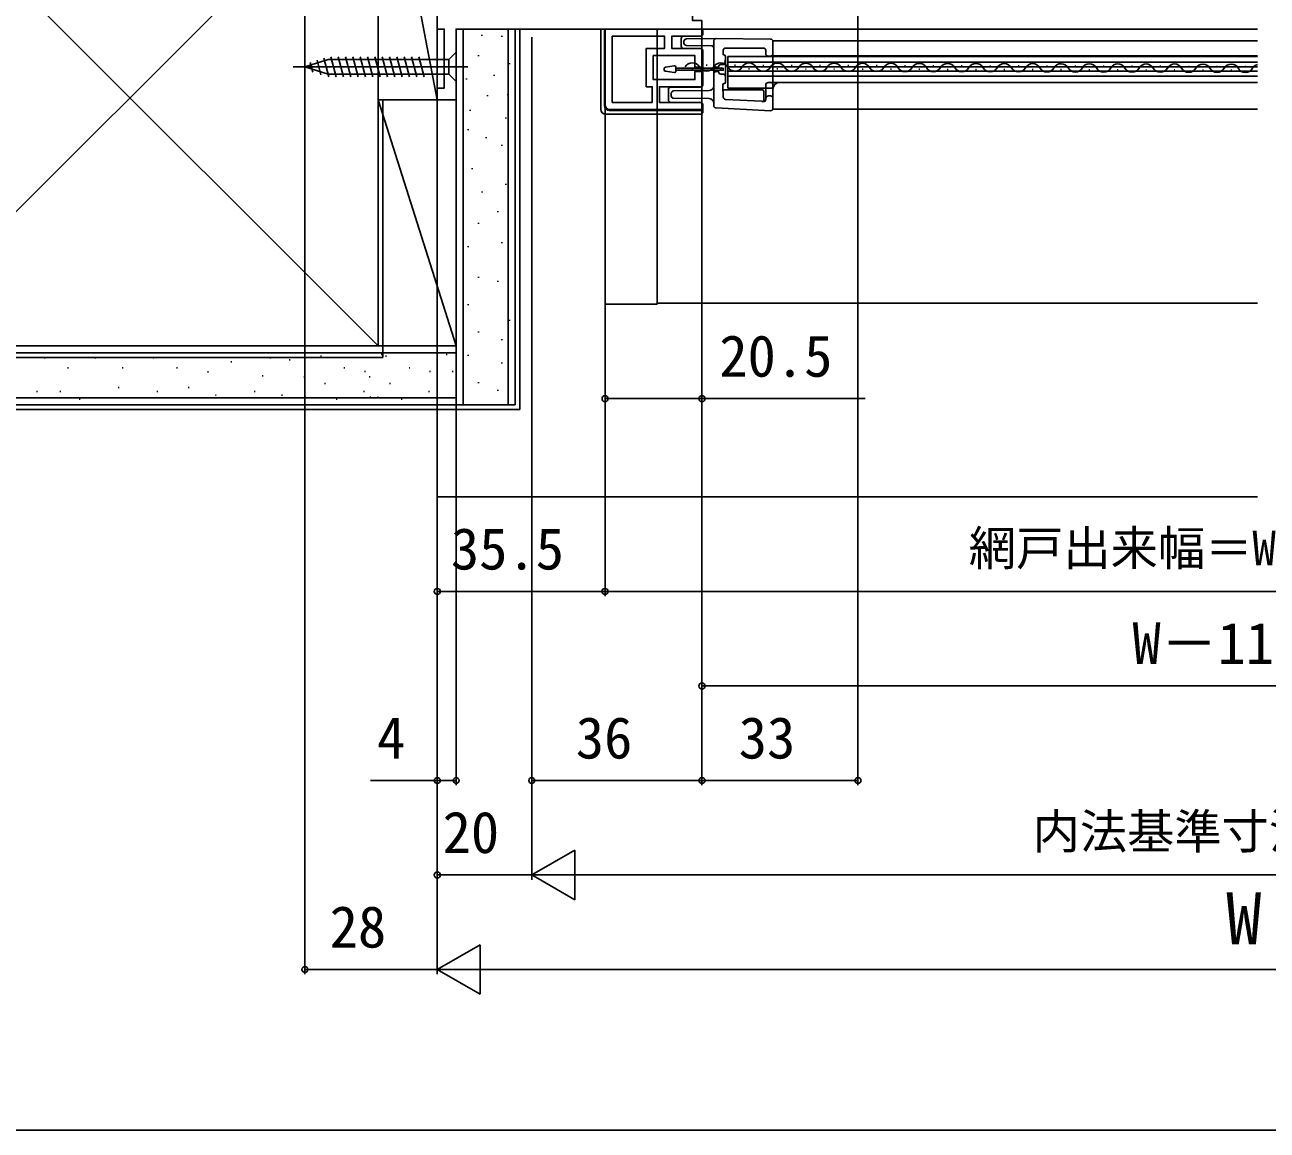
# Model space of a CAD drawing. Units: millimetres, scale not verified. Extents: x -525 to 525, y -783 to 778.
# Drawn here: x -262.2 to 0.6, y -782.7 to -548.8 of the extents above; entities that cross this region are included whole.
import ezdxf
from ezdxf.enums import TextEntityAlignment as Align

# ---------------------------------------------------------------- set-up
doc = ezdxf.new("R2010")
doc.units = ezdxf.units.MM
doc.header["$LTSCALE"] = 4
for name, color, linetype in [('0-3_YKK_11', 7, 'Continuous'), ('0-5_YKK_12', 2, 'Continuous'), ('0-6_YKK_13', 4, 'Continuous'), ('0-8_YKK_D', 6, 'Continuous'), ('0-9_YKK_ZWAK', 7, 'Continuous'), ('0-A_YSS_K', 3, 'Continuous'), ('0-B_YSS_KE', 3, 'Continuous')]:
    doc.layers.add(name, color=color, linetype=linetype)
doc.styles.add('ＭＳ ゴシック', font='')
doc.styles.get('ＭＳ ゴシック').set_extended_font_data('MS Gothic')

msp = doc.modelspace()

# ---------------------------------------------------------------- linework, layer by layer
at = {"layer": '0-3_YKK_11'}
for points in [[(-175, -435.7), (-175, -496.3), (-203, -496.3), (-203, -499.7), (-201.1, -499.7), (-200.6, -499.2), (-200.1, -498.7), (-175, -498.7), (-175, -549.7), (-173.5, -549.7), (-173.5, -562.2), (-175, -562.2), (-175, -564.7), (-171, -564.7), (-171, -549.7), (-119, -549.7), (-119, -547.9), (-121, -547.9), (-121, -539.7), (-124.3, -539.7)], [(-119, -549.7), (-139.5, -549.7), (-139.5, -565.7)], [(-138.5, -566.7), (-119, -566.7), (-119, -565.2), (-128, -565.2), (-128, -561.9), (-119, -561.9), (-119, -558.65), (-120.5, -558.65), (-120.5, -560.4), (-129.3, -560.4), (-129.3, -555.3), (-120.5, -555.3), (-120.5, -557.75), (-119, -557.75), (-119, -553.8), (-125.4, -553.8), (-125.4, -551.2), (-119, -551.2), (-119, -549.7)]]:
    msp.add_lwpolyline(points, dxfattribs=at)
msp.add_lwpolyline([(-138, -565.2), (-138, -551.2), (-126.9, -551.2), (-126.9, -553.8), (-130.8, -553.8), (-130.8, -561.9), (-129.5, -561.9), (-129.5, -565.2)], close=True, dxfattribs=at)
msp.add_arc((-138.5, -565.7), 1, 180.00001, 269.99999, dxfattribs=at)
at = {"layer": '0-5_YKK_12'}
for p, q in [((-119.5, -549.7), (-1.5, -549.7)), ((-104, -552.17), (-104, -566.67)), ((-104, -552.17), (-1.5, -552.17)), ((-1.5, -555.47), (-113.5, -555.47)), ((-113.5, -562.17), (-113.5, -555.47)), ((-113.5, -556.67), (-1.5, -556.67)), ((-104, -555.37), (-1.5, -555.37)), ((-121.13, -558.098), (-120.93, -558.098)), ((-118.128, -557.345), (-117.928, -557.345)), ((-115.13, -558.112), (-114.93, -558.113)), ((-113.5, -557.72), (-1.5, -557.72)), ((-113.5, -558.62), (-1.5, -558.62)), ((-113.5, -559.67), (-1.5, -559.67)), ((-112.128, -557.359), (-111.928, -557.36)), ((-109.13, -558.127), (-108.93, -558.127)), ((-106.128, -557.374), (-105.928, -557.374)), ((-103.13, -558.141), (-102.93, -558.141)), ((-100.128, -557.388), (-99.928, -557.389)), ((-97.13, -558.155), (-96.93, -558.156)), ((-94.128, -557.403), (-93.928, -557.403)), ((-91.13, -558.17), (-90.93, -558.17)), ((-91.13, -558.17), (-90.93, -558.17)), ((-88.128, -557.417), (-87.928, -557.418)), ((-85.13, -558.184), (-84.93, -558.185)), ((-82.128, -557.432), (-81.929, -557.432)), ((-79.13, -558.199), (-78.93, -558.199)), ((-76.129, -557.446), (-75.929, -557.446)), ((-73.13, -558.213), (-72.93, -558.214)), ((-70.129, -557.46), (-69.929, -557.461)), ((-67.13, -558.228), (-66.93, -558.228)), ((-64.129, -557.475), (-63.929, -557.475)), ((-61.13, -558.242), (-60.93, -558.243)), ((-58.129, -557.489), (-57.929, -557.49)), ((-55.13, -558.256), (-54.93, -558.257)), ((-52.129, -557.504), (-51.929, -557.504)), ((-49.13, -558.271), (-48.93, -558.271)), ((-46.129, -557.518), (-45.929, -557.519)), ((-43.13, -558.285), (-42.93, -558.286)), ((-40.129, -557.533), (-39.929, -557.533)), ((-37.13, -558.3), (-36.93, -558.3)), ((-34.129, -557.547), (-33.929, -557.547)), ((-31.13, -558.314), (-30.93, -558.315)), ((-28.129, -557.561), (-27.929, -557.562)), ((-25.13, -558.329), (-24.93, -558.329)), ((-22.129, -557.576), (-21.929, -557.576)), ((-19.131, -558.343), (-18.931, -558.344)), ((-16.129, -557.59), (-15.929, -557.591)), ((-13.131, -558.358), (-12.931, -558.358)), ((-10.129, -557.605), (-9.929, -557.605)), ((-7.131, -558.372), (-6.931, -558.372)), ((-4.129, -557.619), (-3.929, -557.62)), ((-103.97, -562.17), (-113.5, -562.17)), ((-104, -560.97), (-1.5, -560.97)), ((-171.5, -564.7), (-171.002, -564.7)), ((-104, -566.67), (-1.5, -566.67)), ((-1.5, -607.7), (-128.5, -607.7))]:
    msp.add_line(p, q, dxfattribs=at)
for centre, radius, start, end in [((-121.031, -558.556), 1.718, 29.06471, 150.65963), ((-115.031, -558.571), 1.718, 29.06471, 150.65963), ((-109.031, -558.585), 1.718, 29.06471, 150.65963), ((-103.031, -558.6), 1.718, 29.06471, 150.65963), ((-97.031, -558.614), 1.718, 29.06471, 150.65963), ((-91.031, -558.629), 1.718, 29.06471, 150.65963), ((-85.031, -558.643), 1.718, 29.06471, 150.65963), ((-79.031, -558.657), 1.718, 29.06471, 150.65963), ((-73.031, -558.672), 1.718, 29.06471, 150.65963), ((-67.031, -558.686), 1.718, 29.06471, 150.65963), ((-61.031, -558.701), 1.718, 29.06471, 150.65963), ((-55.032, -558.715), 1.718, 29.06471, 150.65963), ((-49.032, -558.73), 1.718, 29.06471, 150.65963), ((-43.032, -558.744), 1.718, 29.06471, 150.65963), ((-37.032, -558.758), 1.718, 29.06471, 150.65963), ((-31.032, -558.773), 1.718, 29.06471, 150.65963), ((-25.032, -558.787), 1.718, 29.06471, 150.65963), ((-19.032, -558.802), 1.718, 29.06471, 150.65963), ((-13.032, -558.816), 1.718, 29.06471, 150.65963), ((-7.032, -558.831), 1.718, 29.06471, 150.65963), ((-118.027, -556.887), 1.718, 209.06471, 330.65963), ((-112.027, -556.901), 1.718, 209.06471, 330.65963), ((-106.027, -556.916), 1.718, 209.06471, 330.65963), ((-100.027, -556.93), 1.718, 209.06471, 330.65963), ((-94.027, -556.944), 1.718, 209.06471, 330.65963), ((-88.027, -556.959), 1.718, 209.06471, 330.65963), ((-82.027, -556.973), 1.718, 209.06471, 330.65963), ((-76.027, -556.988), 1.718, 209.06471, 330.65963), ((-70.027, -557.002), 1.718, 209.06471, 330.65963), ((-64.027, -557.017), 1.718, 209.06471, 330.65963), ((-58.027, -557.031), 1.718, 209.06471, 330.65963), ((-52.027, -557.046), 1.718, 209.06471, 330.65963), ((-46.028, -557.06), 1.718, 209.06471, 330.65963), ((-40.028, -557.074), 1.718, 209.06471, 330.65963), ((-34.028, -557.089), 1.718, 209.06471, 330.65963), ((-28.028, -557.103), 1.718, 209.06471, 330.65963), ((-22.028, -557.118), 1.718, 209.06471, 330.65963), ((-16.028, -557.132), 1.718, 209.06471, 330.65963), ((-10.028, -557.147), 1.718, 209.06471, 330.65963), ((-4.028, -557.161), 1.718, 209.06471, 330.65963), ((-1.032, -558.845), 1.718, 105.8054, 150.65963), ((-102.5, -562.47), 1.5, 90, 180)]:
    msp.add_arc(centre, radius, start, end, dxfattribs=at)
at = {"layer": '0-6_YKK_13'}
for p, q in [((-140.4, -566.7), (-140.4, -549.7)), ((-139.6, -549.7), (-140.4, -549.7)), ((-139.6, -565.9), (-139.6, -549.7)), ((-139.6, -565.9), (-139.6, -549.7)), ((-123.4, -553.3), (-123.4, -551.7)), ((-122.9, -551.2), (-119.3, -551.2)), ((-122.304, -551.775), (-116.004, -551.72)), ((-118.8, -550.7), (-118.8, -550.2)), ((-122.9, -553.8), (-119.3, -553.8)), ((-122.8, -552.669), (-122.8, -552.275)), ((-116.996, -553.216), (-122.304, -553.169)), ((-118.8, -554.3), (-118.8, -561.4)), ((-116.5, -556.334), (-116.5, -552.22)), ((-114.5, -554.92), (-114.5, -554.22)), ((-106, -553.72), (-114, -553.72)), ((-105.5, -554.92), (-105.5, -554.22)), ((-104, -552.32), (-104, -554.92)), ((-203, -557.7), (-198.084, -556.15)), ((-203, -557.7), (-198.084, -556.15)), ((-201.304, -558.811), (-201.853, -556.761)), ((-199.608, -559.346), (-200.421, -556.31)), ((-197.933, -559.8), (-198.989, -555.858)), ((-172.55, -556.15), (-198.084, -556.15)), ((-196.38, -559.8), (-197.506, -555.6)), ((-194.827, -559.8), (-195.953, -555.6)), ((-193.274, -559.8), (-194.4, -555.6)), ((-191.721, -559.8), (-192.847, -555.6)), ((-190.169, -559.8), (-191.294, -555.6)), ((-188.616, -559.8), (-189.741, -555.6)), ((-187.063, -559.8), (-188.188, -555.6)), ((-185.51, -559.8), (-186.635, -555.6)), ((-183.957, -559.8), (-185.082, -555.6)), ((-182.404, -559.8), (-183.529, -555.6)), ((-180.851, -559.8), (-181.976, -555.6)), ((-179.298, -559.8), (-180.423, -555.6)), ((-177.745, -559.8), (-178.871, -555.6)), ((-116.5, -557.246), (-116.5, -556.334)), ((-114.127, -556.334), (-114.092, -556.72)), ((-114, -555.512), (-114, -560.921)), ((-104.873, -555.42), (-105, -555.42)), ((-104.5, -555.42), (-104.873, -555.42)), ((-104, -561.32), (-104, -554.92)), ((-168.5, -557.7), (-205.5, -557.7)), ((-203, -557.7), (-198.084, -559.25)), ((-172.55, -559.25), (-198.084, -559.25)), ((-171, -560.8), (-172.55, -559.25)), ((-127.004, -558.338), (-127.004, -558.062)), ((-124.846, -557.498), (-126.746, -557.765)), ((-124.846, -558.902), (-126.746, -558.635)), ((-124.504, -558.605), (-124.504, -557.795)), ((-124.504, -558), (-114.504, -558)), ((-116.5, -558.043), (-116.5, -557.246)), ((-116.5, -558.397), (-116.5, -558.043)), ((-116.5, -559.194), (-116.5, -558.397)), ((-116.5, -560.106), (-116.5, -559.194)), ((-116, -557.744), (-115.5, -557.744)), ((-116, -557.744), (-116, -558)), ((-116, -558.4), (-116, -558.696)), ((-115.5, -558.696), (-116, -558.696)), ((-115.5, -557.72), (-115.5, -557.744)), ((-115.5, -557.744), (-115.5, -558)), ((-115.5, -558.4), (-115.5, -558.696)), ((-115.5, -558.696), (-115.5, -558.72)), ((-115, -557.22), (-114.593, -557.22)), ((-114.593, -557.22), (-114.592, -557.22)), ((-114.522, -557.22), (-114.593, -557.22)), ((-114.593, -559.22), (-114.522, -559.22)), ((-119.3, -561.9), (-125.6, -561.9)), ((-125.6, -562), (-119.3, -562)), ((-116.5, -565.89), (-116.5, -560.106)), ((-114.567, -562.853), (-114.567, -561.52)), ((-105.5, -564.56), (-105.5, -561.52)), ((-105, -561.02), (-104.961, -561.02)), ((-104.961, -561.02), (-104.3, -561.02)), ((-104, -561.32), (-104, -564.32)), ((-126.1, -564.7), (-126.1, -562.5)), ((-126.1, -562.5), (-126.1, -564.5)), ((-125.5, -563.846), (-125.5, -563.294)), ((-125.004, -562.794), (-117.491, -562.729)), ((-117.491, -564.411), (-125.004, -564.346)), ((-114.503, -562.917), (-114.567, -562.853)), ((-114.503, -564.076), (-114.503, -562.917)), ((-106.233, -562.553), (-114.267, -562.553)), ((-106.313, -564.98), (-114.029, -564.576)), ((-106.248, -565.048), (-106.313, -564.98)), ((-105.933, -564.748), (-105.933, -562.853)), ((-104.956, -563.82), (-104.873, -563.82)), ((-104.873, -563.82), (-104.5, -563.82)), ((-104, -564.32), (-104, -566.493)), ((-138.6, -566.9), (-118.8, -566.9)), ((-118.8, -566.9), (-138.6, -566.9)), ((-125.6, -565.2), (-119.3, -565.2)), ((-125.6, -565.2), (-119.3, -565.2)), ((-118.8, -567.2), (-118.8, -565.7)), ((-118.8, -565.7), (-118.8, -567.2)), ((-104.526, -566.992), (-116.026, -566.39)), ((-106.026, -565.06), (-106.248, -565.048)), ((-119.3, -567.7), (-139.4, -567.7)), ((-119.3, -567.7), (-139.4, -567.7))]:
    msp.add_line(p, q, dxfattribs=at)
for points in [[(-140.4, -566.7), (-140.4, -549.7), (-119.3, -549.7)], [(-116.004, -551.72), (-116, -551.72), (-104.496, -551.82)], [(-171, -554.6), (-172.55, -556.15), (-172.55, -559.25)], [(-114.504, -558), (-114.504, -558.4), (-124.504, -558.4)], [(-115, -559.22), (-114.593, -559.22), (-114.592, -559.22)]]:
    msp.add_lwpolyline(points, dxfattribs=at)
msp.add_lwpolyline([(-139.5, -549.7), (-128.5, -549.7), (-128.5, -607.9), (-139.5, -607.9)], close=True, dxfattribs=at)
for centre, radius, start, end in [((-122.9, -551.7), 0.5, 90, 180), ((-122.3, -552.275), 0.5, 90.5, 180), ((-119.3, -550.2), 0.5, 0, 90), ((-119.3, -550.7), 0.5, 270, 0), ((-116, -552.22), 0.5, 90.5, 180), ((-104.5, -552.32), 0.5, 0, 89.5), ((-122.9, -553.3), 0.5, 180, 270), ((-122.3, -552.669), 0.5, 180, 269.5), ((-119.3, -554.3), 0.5, 0, 90), ((-117, -553.716), 0.5, 0, 89.5), ((-104.5, -554.92), 0.5, 270, 0), ((-126.704, -558.062), 0.3, 98, 180), ((-126.704, -558.338), 0.3, 180, 262), ((-124.804, -557.795), 0.3, 360, 98), ((-124.804, -558.605), 0.3, 262, 360), ((-116.001, -557.245), 0.499, 180.13251, 270.13186), ((-116.001, -559.195), 0.499, 89.86819, 179.86744), ((-115, -557.72), 0.5, 90, 180), ((-115, -558.72), 0.5, 180, 270), ((-114.522, -559.72), 0.5, 359.99887, 89.99894), ((-125.6, -562.4), 0.5, 90, 180), ((-125.6, -562.5), 0.5, 90, 180), ((-119.3, -561.4), 0.5, 270, 0), ((-117.5, -561.729), 1, 270.5, 0), ((-104.3, -561.32), 0.3, 0, 90), ((-125.6, -564.7), 0.5, 180, 270), ((-125.6, -564.7), 0.5, 180, 270), ((-125, -563.294), 0.5, 90.5, 180), ((-125, -563.846), 0.5, 180, 269.5), ((-117.5, -565.411), 1, 0, 89.5), ((-114.003, -564.076), 0.5, 180.00166, 266.99834), ((-104.5, -564.32), 0.5, 0, 90), ((-139.4, -566.7), 1, 180, 270), ((-139.4, -566.7), 1, 180, 270), ((-138.6, -565.9), 1, 180, 270), ((-138.6, -565.9), 1, 180, 270), ((-119.3, -565.7), 0.5, 0, 90), ((-119.3, -565.7), 0.5, 0, 90), ((-119.3, -567.2), 0.5, 270, 0), ((-119.3, -567.2), 0.5, 270, 0), ((-116, -565.89), 0.5, 180, 267), ((-104.5, -566.493), 0.5, 267, 0)]:
    msp.add_arc(centre, radius, start, end, dxfattribs=at)
for centre, major_axis, ratio, start_param, end_param in [((-114, -554.22), (0.354, -0.354), 0.999924, 2.3562326, 3.9269527), ((-106, -554.22), (-0.354, -0.354), 0.999924, 2.3562326, 3.9269527), ((-114.592, -556.72), (0.337, 0.369), 0.999579, 3.8824251, 5.452385), ((-114.2, -554.92), (0.212, 0.212), 0.999924, 2.3562326, 3.7595486), ((-114.3, -555.512), (0.212, 0.212), 0.999924, 5.4978252, 6.9011413), ((-105, -554.92), (-0.5, 0), 0.999962, 6.2831853, 7.8539816), ((-114.267, -561.52), (0.212, -0.212), 0.999924, 2.4108916, 3.9269527), ((-114.3, -560.921), (0.212, -0.212), 0.999924, 5.5524843, 7.0685454), ((-105, -561.52), (-0.5, 0), 0.999962, 4.712389, 6.2831853), ((-114.267, -562.853), (0.212, -0.212), 0.999924, 2.3562326, 3.9269527), ((-106.233, -564.748), (-0.207, 0.218), 0.99992, 2.3300547, 3.9531306), ((-106.233, -562.853), (-0.212, -0.212), 0.999924, 2.3562326, 3.9269527), ((-106, -564.56), (-0.344, 0.363), 0.99992, 2.3300547, 3.9531306), ((-104.956, -564.32), (-0.5, 0), 0.999962, 4.712389, 6.2831853)]:
    msp.add_ellipse(centre, major_axis=major_axis, ratio=ratio, start_param=start_param, end_param=end_param, dxfattribs=at)
at = {"layer": '0-8_YKK_D'}
for p, q in [((-203, -500.2), (-203, -749.7)), ((-86, -535.7), (-86, -709.7)), ((-155, -551.427), (-155, -709.7)), ((-119, -549.8), (-119, -689.7)), ((-119, -551.427), (-119, -709.7)), ((-119, -552.427), (-119, -709.7)), ((-139.5, -558.95), (-139.5, -669.7)), ((-175, -564.45), (-175, -749.7)), ((-175, -564.7), (-175, -669.7)), ((-175, -565.2), (-175, -709.7)), ((-171, -565.2), (-171, -709.7)), ((-139.5, -566.7), (-139.5, -628.9)), ((-119, -566.95), (-119, -628.9)), ((-175, -567.7), (-175, -749.7)), ((-175, -568.7), (-175, -729.7)), ((-155, -568.7), (-155, -729.7)), ((-155, -569.7), (-155, -729.7)), ((-139.5, -615.1), (-139.5, -669.7)), ((-175, -668.7), (-139.5, -668.7)), ((-139.5, -668.7), (139.5, -668.7)), ((-119, -688.7), (119, -688.7)), ((-155, -708.7), (-119, -708.7)), ((-119, -708.7), (-86, -708.7)), ((-155, -728.7), (-145.907, -723.45)), ((-145.907, -733.95), (-145.907, -723.45)), ((-175, -728.7), (-155, -728.7)), ((-155, -728.7), (-145.907, -733.95)), ((-155, -728.7), (-136.813, -728.7)), ((-144.5, -728.7), (144.5, -728.7)), ((-175, -748.7), (-165.907, -743.45)), ((-165.907, -753.95), (-165.907, -743.45)), ((-175, -748.7), (-203, -748.7)), ((-175, -748.7), (-165.907, -753.95)), ((-175, -748.7), (-156.813, -748.7)), ((-164.5, -748.7), (164.5, -748.7))]:
    msp.add_line(p, q, dxfattribs=at)
for points in [[(-139.5, -627.9), (-119, -627.9), (-84.495, -627.9)], [(-171, -708.7), (-175, -708.7), (-189.118, -708.7)]]:
    msp.add_lwpolyline(points, dxfattribs=at)
for centre in [(-139.5, -627.9), (-119, -627.9), (-175, -668.7), (-139.5, -668.7), (-139.5, -668.7), (-119, -688.7), (-175, -708.7), (-171, -708.7), (-155, -708.7), (-119, -708.7), (-119, -708.7), (-86, -708.7), (-175, -728.7), (-203, -748.7)]:
    msp.add_circle(centre, 0.637, dxfattribs=at)
at = {"layer": '0-9_YKK_ZWAK'}
msp.add_lwpolyline([(-525, -782.7), (525, -782.7), (525, 747.3)], dxfattribs=at)
at = {"layer": '0-A_YSS_K'}
for p, q in [((-175, -564.7), (-187.501, -499.7)), ((-187.503, -616.7), (-292.503, -511.7)), ((-187.503, -511.7), (-292.503, -616.7)), ((-169.503, -629.2), (-169.503, -549.7)), ((-165.555, -550.892), (-165.555, -551.092)), ((-161.344, -551.119), (-161.344, -551.319)), ((-160.003, -629.2), (-160.003, -549.7)), ((-157.503, -630.2), (-157.503, -549.7)), ((-166.289, -555.24), (-166.289, -555.44)), ((-159.695, -556.888), (-159.695, -557.088)), ((-162.992, -559.361), (-162.992, -559.561)), ((-168.783, -560.182), (-168.783, -560.382)), ((-187.503, -564.7), (-171.003, -564.7)), ((-187.503, -616.7), (-187.503, -564.7)), ((-187.503, -564.7), (-171.003, -616.7)), ((-171.003, -616.7), (-171.003, -564.251)), ((-164.385, -563.69), (-164.385, -563.89)), ((-160.098, -563.5), (-160.098, -563.7)), ((-168.004, -566.808), (-168.004, -567.008)), ((-160.519, -568.426), (-160.519, -568.626)), ((-168.437, -570.899), (-168.437, -571.099)), ((-164.64, -572.547), (-164.64, -572.747)), ((-161.344, -574.195), (-161.344, -574.395)), ((-167.613, -579.14), (-167.613, -579.34)), ((-160.519, -582.437), (-160.519, -582.637)), ((-165.464, -584.085), (-165.464, -584.285)), ((-162.168, -588.206), (-162.168, -588.406)), ((-166.289, -590.679), (-166.289, -590.879)), ((-168.437, -595.624), (-168.437, -595.824)), ((-161.344, -594.799), (-161.344, -594.999)), ((-166.289, -602.148), (-166.289, -602.348)), ((-162.168, -602.972), (-162.168, -603.172)), ((-168.437, -607.917), (-168.437, -608.117)), ((-159.695, -611.214), (-159.695, -611.414)), ((-166.289, -613.686), (-166.289, -613.886)), ((-187.503, -616.7), (-171.003, -616.7)), ((-161.344, -615.335), (-161.344, -615.535)), ((-352.497, -618.2), (-171.003, -618.2)), ((-257.934, -619.266), (-258.134, -619.266)), ((-247.22, -619.266), (-247.42, -619.266)), ((-234.926, -619.266), (-235.126, -619.266)), ((-218.443, -620.09), (-218.643, -620.09)), ((-210.201, -619.266), (-210.401, -619.266)), ((-206.11, -619.699), (-206.31, -619.699)), ((-199.484, -618.919), (-199.684, -618.919)), ((-186.686, -618.53), (-186.886, -618.53)), ((-185.711, -618.919), (-185.911, -618.919)), ((-172.913, -618.53), (-173.113, -618.53)), ((-168.437, -618.631), (-168.437, -618.831)), ((-252.989, -621.414), (-253.189, -621.414)), ((-241.451, -621.414), (-241.651, -621.414)), ((-229.981, -621.414), (-230.181, -621.414)), ((-223.388, -622.238), (-223.588, -622.238)), ((-194.542, -621.414), (-194.742, -621.414)), ((-190.194, -622.148), (-190.394, -622.148)), ((-180.77, -621.414), (-180.969, -621.414)), ((-176.422, -622.148), (-176.621, -622.148)), ((-171.619, -622.148), (-171.819, -622.148)), ((-161.344, -620.28), (-161.344, -620.48)), ((-211.85, -623.062), (-212.05, -623.062)), ((-202.992, -623.317), (-203.192, -623.317)), ((-198.663, -624.711), (-198.863, -624.711)), ((-189.219, -623.317), (-189.419, -623.317)), ((-184.89, -624.711), (-185.09, -624.711)), ((-166.289, -624.401), (-166.289, -624.601)), ((-352.497, -627.7), (-171.003, -627.7)), ((-259.582, -626.359), (-259.782, -626.359)), ((-254.637, -626.359), (-254.837, -626.359)), ((-250.517, -628.007), (-250.717, -628.007)), ((-242.275, -625.535), (-242.475, -625.535)), ((-234.102, -626.359), (-234.302, -626.359)), ((-227.509, -625.535), (-227.709, -625.535)), ((-221.74, -627.183), (-221.94, -627.183)), ((-213.498, -626.359), (-213.698, -626.359)), ((-207.729, -627.183), (-207.929, -627.183)), ((-202.802, -627.605), (-203.002, -627.605)), ((-196.191, -628.007), (-196.391, -628.007)), ((-190.422, -626.359), (-190.622, -626.359)), ((-189.029, -627.605), (-189.229, -627.605)), ((-187.466, -627.605), (-187.666, -627.605)), ((-182.418, -628.007), (-182.618, -628.007)), ((-176.649, -626.359), (-176.849, -626.359)), ((-162.168, -626.049), (-162.168, -626.249)), ((-352.497, -630.2), (-157.503, -630.2)), ((-175.003, -629.2), (-175.003, -648.7)), ((-175.003, -648.7), (-1.5, -648.7))]:
    msp.add_line(p, q, dxfattribs=at)
msp.add_lwpolyline([(-187.501, -564.7), (-187.501, -499.7), (-175.001, -499.7), (-175, -564.7)], close=True, dxfattribs=at)
at = {"layer": '0-B_YSS_KE'}
for p, q in [((-171.003, -629.2), (-171.003, -549.7)), ((-158.503, -549.7), (-171.003, -549.7)), ((-158.503, -629.2), (-158.503, -549.7)), ((-186.503, -564.7), (-186.503, -619.2)), ((-352.497, -616.7), (-171.003, -616.7)), ((-171.003, -629.2), (-171.003, -616.7)), ((-186.503, -619.2), (-352.497, -619.2)), ((-352.497, -629.2), (-171.003, -629.2)), ((-158.503, -629.2), (-171.003, -629.2))]:
    msp.add_line(p, q, dxfattribs=at)
msp.add_lwpolyline([(-292.503, -511.7), (-187.503, -511.7), (-187.503, -616.7), (-292.503, -616.7)], dxfattribs=at)

# ---------------------------------------------------------------- texts
at = {"layer": '0-8_YKK_D', "style": 'ＭＳ ゴシック'}
for s, height, p in [('20.5', 8.798, (-115.336, -625.9)), ('35.5', 8.798, (-172.114, -666.7)), ('網戸出来幅＝W－71', 7.331, (-62.557, -665.393)), ('W－112', 8.798, (-27.92, -686.7)), ('4', 8.798, (-187.732, -706.7)), ('36', 8.798, (-145.693, -706.7)), ('33', 8.798, (-111.227, -706.7)), ('内法基準寸法w', 7.331, (-49.063, -725.336)), ('20', 8.798, (-173.864, -726.7)), ('W', 11, (-8.097, -746.7)), ('28', 8.798, (-197.761, -746.7))]:
    msp.add_text(s, height=height, dxfattribs=at).set_placement(p, align=Align.BOTTOM_LEFT)

doc.saveas('drawing.dxf')
